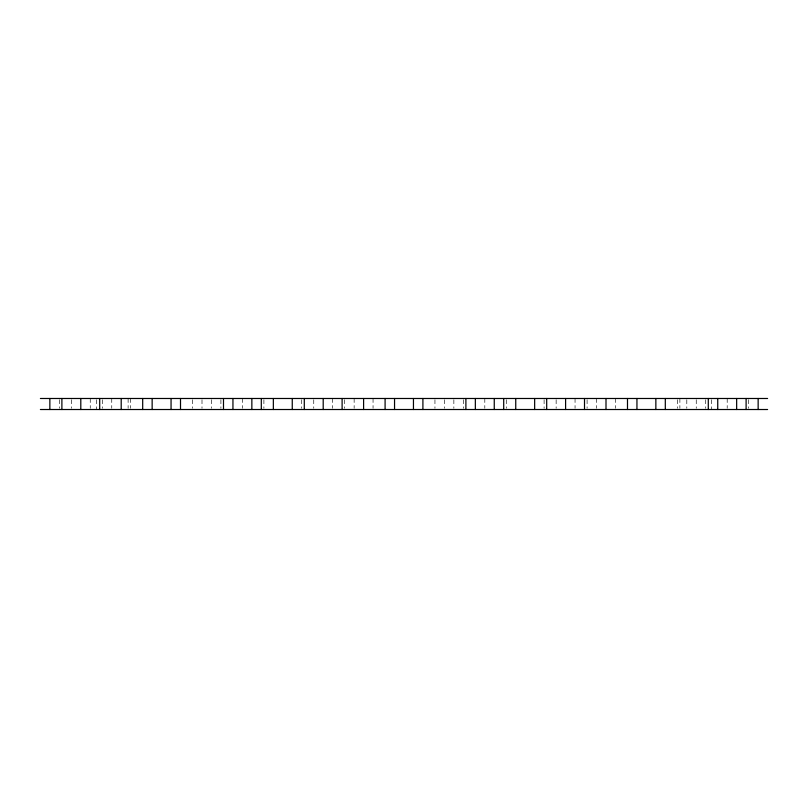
<?xml version="1.0" encoding="UTF-8"?>
<svg xmlns="http://www.w3.org/2000/svg" width="808" height="808" viewBox="0 0 808 808"><rect width="100%" height="100%" fill="white"/><g stroke="black" fill="none" stroke-linecap="round" stroke-linejoin="round"><path stroke-width="0.61" stroke-dasharray="4.04 3.03" d="M748.693 399.707L748.693 408.293M727.2 398.485L727.2 408.293M711.404 399.707L711.404 409.515M705.707 399.707L705.707 408.293M696.254 399.707L696.254 408.293M686.8 399.707L686.8 408.293M679.881 398.485L679.881 408.293M677.346 399.707L677.346 408.293M615.454 398.485L615.454 408.293M596.546 398.485L596.546 408.293M587.093 399.707L587.093 408.293M575.054 398.485L575.054 408.293M556.146 399.707L556.146 408.293M544.107 399.707L544.107 408.293M506.293 399.707L506.293 408.293M484.8 398.485L484.8 408.293M463.307 399.707L463.307 408.293M453.854 399.707L453.854 408.293M444.4 399.707L444.4 408.293M434.946 399.707L434.946 408.293M373.054 398.485L373.054 408.293M354.146 398.485L354.146 408.293M344.693 399.707L344.693 408.293M332.654 398.485L332.654 408.293M313.746 399.707L313.746 408.293M301.707 399.707L301.707 408.293M263.893 399.707L263.893 408.293M242.4 398.485L242.4 408.293M220.907 399.707L220.907 408.293M211.454 399.707L211.454 408.293M202 399.707L202 408.293M192.546 399.707L192.546 408.293M130.654 398.485L130.654 408.293M128.118 398.485L128.118 408.293M111.746 398.485L111.746 408.293M102.293 399.707L102.293 408.293M96.596 399.707L96.596 409.515M90.254 398.485L90.254 408.293M71.346 399.707L71.346 408.293M59.307 399.707L59.307 408.293"/><path stroke-width="1.21" d="M40.4 398.485L767.6 398.485M40.4 409.515L767.6 409.515M758.146 398.485L758.146 409.515M746.107 398.485L746.107 409.515M736.654 398.485L736.654 409.515M717.746 398.485L717.746 409.515M708.293 398.485L708.293 409.515M665.307 398.485L665.307 409.515M655.854 398.485L655.854 409.515M636.946 398.485L636.946 409.515M627.493 398.485L627.493 409.515M606 398.485L606 409.515M584.507 398.485L584.507 409.515M565.6 398.485L565.6 409.515M546.693 398.485L546.693 409.515M534.654 398.485L534.654 409.515M515.746 398.485L515.746 409.515M503.707 398.485L503.707 409.515M494.254 398.485L494.254 409.515M475.346 398.485L475.346 409.515M465.893 398.485L465.893 409.515M422.907 398.485L422.907 409.515M413.454 398.485L413.454 409.515M394.546 398.485L394.546 409.515M385.093 398.485L385.093 409.515M363.6 398.485L363.6 409.515M342.107 398.485L342.107 409.515M323.2 398.485L323.2 409.515M304.293 398.485L304.293 409.515M292.254 398.485L292.254 409.515M273.346 398.485L273.346 409.515M261.307 398.485L261.307 409.515M251.854 398.485L251.854 409.515M232.946 398.485L232.946 409.515M223.493 398.485L223.493 409.515M180.507 398.485L180.507 409.515M171.054 398.485L171.054 409.515M152.146 398.485L152.146 409.515M142.693 398.485L142.693 409.515M121.2 398.485L121.2 409.515M99.707 398.485L99.707 409.515M80.8 398.485L80.8 409.515M61.893 398.485L61.893 409.515M49.854 398.485L49.854 409.515"/></g></svg>
